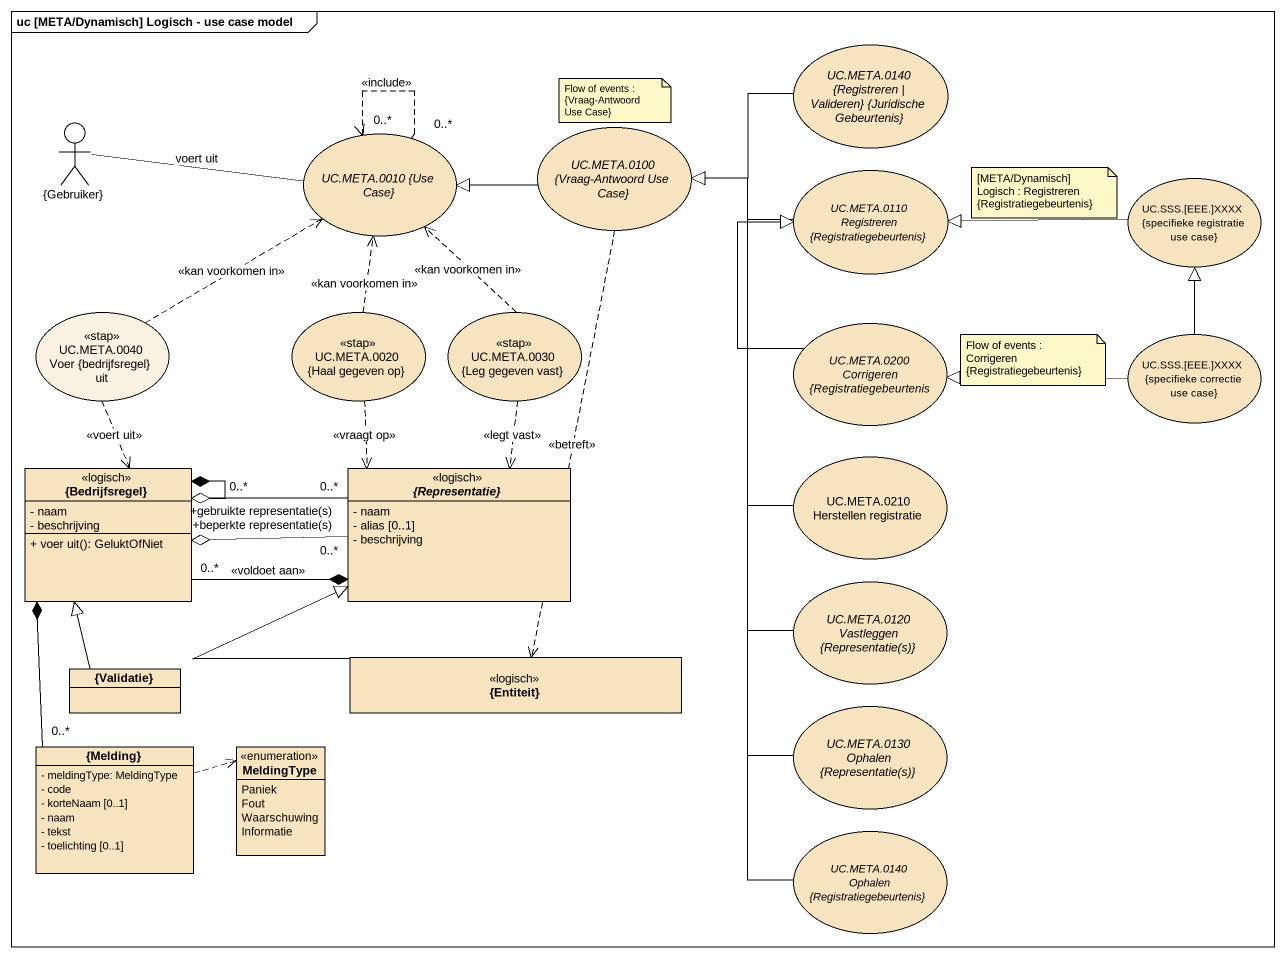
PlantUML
@startuml
mainframe uc [META/Dynamisch] Logisch - use case model
allowmixing
hide circle
hide empty members
skinparam classAttributeIconSize 0
usecase "UC.META.0140 {Registreren | Valideren} {Juridische Gebeurtenis}" as UC_META_0140_Registreren #F8E4C0
actor "{Gebruiker}" as Gebruiker
usecase "UC.META.0010 {Use Case}" as UC_META_0010_Use_Case #F8E4C0
usecase "UC.META.0100 {Vraag-Antwoord Use Case}" as UC_META_0100_Vraag_Antwoord #F8E4C0
usecase "UC.META.0110 Registreren {Registratiegebeurtenis}" as UC_META_0110_Registreren #F8E4C0
usecase "UC.SSS.[EEE.]XXXX {specifieke registratie use case}" as UC_SSS_EEE_XXXX_specifieke #F8E4C0
usecase "UC.META.0040 Voer {bedrijfsregel} uit" as UC_META_0040_Voer <<stap>> #FCF2E3
usecase "UC.META.0020 {Haal gegeven op}" as UC_META_0020_Haal_gegeven_op <<stap>> #F8E4C0
usecase "UC.META.0030 {Leg gegeven vast}" as UC_META_0030_Leg_gegeven <<stap>> #F8E4C0
usecase "UC.META.0200 Corrigeren {Registratiegebeurtenis" as UC_META_0200_Corrigeren #F8E4C0
usecase "UC.SSS.[EEE.]XXXX {specifieke correctie use case}" as UC_SSS_EEE_XXXX_specifieke_2 #F8E4C0
usecase "UC.META.0210 Herstellen registratie" as UC_META_0210_Herstellen #F8E4C0
class "{Bedrijfsregel}" as Bedrijfsregel <<logisch>> #F8E4C0 {
  - naam
  - beschrijving
  + voer uit(): GeluktOfNiet
}
abstract class "{Representatie}" as Representatie <<logisch>> #F8E4C0 {
  - naam
  - alias [0..1]
  - beschrijving
}
usecase "UC.META.0120 Vastleggen {Representatie(s)}" as UC_META_0120_Vastleggen #F8E4C0
class "{Entiteit}" as Entiteit <<logisch>> #F8E4C0
class "{Validatie}" as Validatie #F8E4C0
usecase "UC.META.0130 Ophalen {Representatie(s)}" as UC_META_0130_Ophalen #F8E4C0
class "{Melding}" as Melding #F8E4C0 {
  - meldingType: MeldingType
  - code
  - korteNaam [0..1]
  - naam
  - tekst
  - toelichting [0..1]
}
enum MeldingType #F8E4C0 {
  Paniek
  Fout
  Waarschuwing
  Informatie
}
usecase "UC.META.0140 Ophalen {Registratiegebeurtenis}" as UC_META_0140_Ophalen #F8E4C0
UC_META_0140_Registreren -left-|> UC_META_0100_Vraag_Antwoord
Gebruiker -right- UC_META_0010_Use_Case : voert uit
UC_META_0010_Use_Case "0..*" ..> "0..*" UC_META_0010_Use_Case : <<include>>
UC_META_0100_Vraag_Antwoord -left-|> UC_META_0010_Use_Case
UC_META_0100_Vraag_Antwoord ..> Entiteit : <<betreft>>
UC_META_0110_Registreren -left-|> UC_META_0100_Vraag_Antwoord
UC_SSS_EEE_XXXX_specifieke -left-|> UC_META_0110_Registreren
UC_META_0040_Voer .up.> UC_META_0010_Use_Case : <<kan voorkomen in>>
UC_META_0040_Voer ..> Bedrijfsregel : <<voert uit>>
UC_META_0020_Haal_gegeven_op .up.> UC_META_0010_Use_Case : <<kan voorkomen in>>
UC_META_0020_Haal_gegeven_op ..> Representatie : <<vraagt op>>
UC_META_0030_Leg_gegeven .up.> UC_META_0010_Use_Case : <<kan voorkomen in>>
UC_META_0030_Leg_gegeven ..> Representatie : <<legt vast>>
UC_META_0200_Corrigeren -up-|> UC_META_0110_Registreren
UC_SSS_EEE_XXXX_specifieke_2 -up-|> UC_SSS_EEE_XXXX_specifieke
UC_SSS_EEE_XXXX_specifieke_2 -left-|> UC_META_0200_Corrigeren
UC_META_0210_Herstellen -up-|> UC_META_0100_Vraag_Antwoord
Bedrijfsregel "0..*" --* Bedrijfsregel
Bedrijfsregel "0..*" -right-* Representatie : <<voldoet aan>>
Representatie "+gebruikte representatie(s)\n0..*" -left-o Bedrijfsregel
Representatie "+beperkte representatie(s)\n0..*" -left-o Bedrijfsregel
UC_META_0120_Vastleggen -up-|> UC_META_0100_Vraag_Antwoord
Entiteit -up-|> Representatie
Validatie -up-|> Bedrijfsregel
UC_META_0130_Ophalen -up-|> UC_META_0100_Vraag_Antwoord
Melding "0..*" -up-* Bedrijfsregel
Melding .right.> MeldingType
UC_META_0140_Ophalen -up-|> UC_META_0100_Vraag_Antwoord
note as N1
  Flow of events : {Vraag-Antwoord Use Case}
end note
note as N2
  [META/Dynamisch] Logisch : Registreren {Registratiegebeurtenis}
end note
note as N3
  Flow of events : Corrigeren {Registratiegebeurtenis}
end note
@enduml
